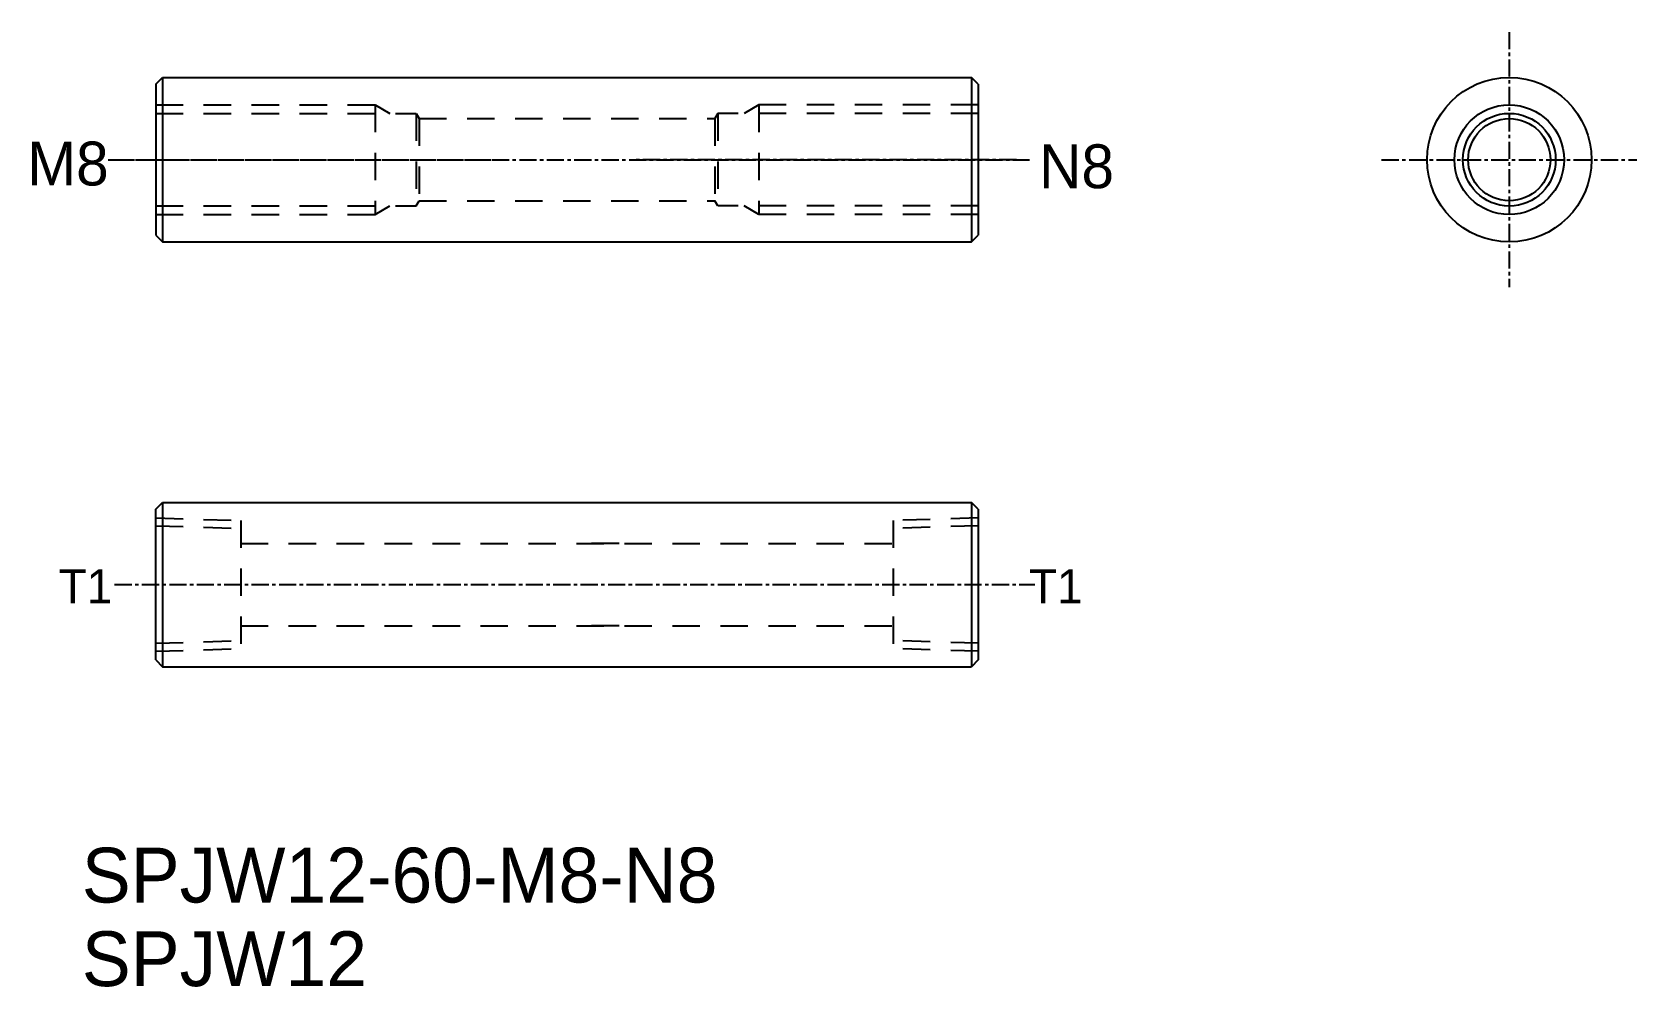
# Model space of a CAD drawing. Extents: x 305 to 422, y 106 to 176.
import ezdxf

# ---------------------------------------------------------------- set-up
doc = ezdxf.new("R2010")
doc.units = 0
doc.linetypes.add('CENTER', pattern=[2, 1.25, -0.25, 0.25, -0.25])
doc.linetypes.add('DASHED', pattern=[3.5, 2, -1.5])
doc.layers.get('0').update_dxf_attribs({"linetype": 'CONTINUOUS'})
doc.layers.add('CENTER', color=1, linetype='CENTER')

msp = doc.modelspace()

# ---------------------------------------------------------------- linework, layer by layer
at = {"color": 7, "linetype": 'CONTINUOUS'}
for p, q in [((313.83, 172.04), (314.33, 172.54)), ((314.33, 172.54), (373.33, 172.54)), ((314.33, 172.54), (314.33, 160.54)), ((373.33, 172.54), (373.33, 160.54)), ((373.83, 172.04), (373.33, 172.54)), ((313.83, 172.04), (313.83, 161.04)), ((373.83, 172.04), (373.83, 161.04)), ((313.83, 161.04), (314.33, 160.54)), ((314.33, 160.54), (373.33, 160.54)), ((373.33, 160.54), (373.83, 161.04)), ((313.83, 141.04), (314.33, 141.54)), ((313.83, 130.04), (313.83, 141.04)), ((314.33, 141.54), (373.33, 141.54)), ((314.33, 141.54), (314.33, 129.54)), ((373.33, 141.54), (373.33, 129.54)), ((373.83, 141.04), (373.33, 141.54)), ((373.83, 141.04), (373.83, 130.04)), ((313.83, 130.04), (314.33, 129.54)), ((373.83, 130.04), (373.33, 129.54)), ((314.33, 129.54), (373.33, 129.54))]:
    msp.add_line(p, q, dxfattribs=at)
for p, q in [((324.08, 172.54), (324.08, 172.54)), ((333.83, 172.54), (333.83, 172.54)), ((313.83, 170.54), (313.83, 162.54)), ((373.83, 170.54), (373.83, 162.54)), ((373.83, 170.54), (373.83, 162.54))]:
    msp.add_line(p, q)
at = {"color": 3, "linetype": 'DASHED'}
for p, q in [((313.83, 170.54), (329.83, 170.54)), ((313.83, 169.92), (332.83, 169.92)), ((329.83, 170.54), (329.83, 162.54)), ((329.83, 170.54), (330.91, 169.92)), ((332.83, 169.92), (332.83, 163.17)), ((332.83, 169.92), (333.05, 169.54)), ((354.83, 169.92), (354.61, 169.54)), ((373.83, 169.92), (354.83, 169.92)), ((354.83, 169.92), (354.83, 163.17)), ((357.83, 170.54), (356.75, 169.92)), ((373.83, 170.54), (357.83, 170.54)), ((357.83, 170.54), (357.83, 162.54)), ((333.05, 169.54), (354.61, 169.54)), ((333.05, 169.54), (333.05, 163.54)), ((354.61, 169.54), (354.61, 163.54)), ((313.83, 163.17), (332.83, 163.17)), ((329.83, 162.54), (330.91, 163.17)), ((332.83, 163.17), (333.05, 163.54)), ((333.05, 163.54), (354.61, 163.54)), ((354.83, 163.17), (354.61, 163.54)), ((373.83, 163.17), (354.83, 163.17)), ((357.83, 162.54), (356.75, 163.17)), ((313.83, 162.54), (329.83, 162.54)), ((373.83, 162.54), (357.83, 162.54)), ((313.83, 140.41), (320.03, 140.21)), ((313.83, 139.83), (320.03, 139.63)), ((320.03, 140.21), (320.03, 130.87)), ((373.83, 140.41), (367.63, 140.21)), ((367.63, 140.21), (367.63, 130.87)), ((373.83, 139.83), (367.63, 139.63)), ((320.03, 138.54), (367.63, 138.54)), ((347.63, 138.54), (345.13, 138.54)), ((320.03, 132.54), (367.63, 132.54)), ((347.63, 132.54), (345.13, 132.54)), ((313.83, 131.26), (320.03, 131.45)), ((373.83, 131.26), (367.63, 131.45)), ((313.83, 130.68), (320.03, 130.87)), ((373.83, 130.68), (367.63, 130.87))]:
    msp.add_line(p, q, dxfattribs=at)
at = {"color": 7, "linetype": 'CONTINUOUS'}
for radius in [6, 3]:
    msp.add_circle((412.57, 166.54), radius, dxfattribs=at)
at = {"color": 3}
for radius in [4, 3.38]:
    msp.add_circle((412.57, 166.54), radius, dxfattribs=at)
at = {"layer": 'CENTER', "color": 1, "linetype": 'CENTER'}
for p, q in [((412.57, 175.85), (412.57, 157.24)), ((310.36, 166.54), (377.57, 166.54)), ((403.26, 166.54), (421.88, 166.54)), ((310.83, 135.54), (377.97, 135.54))]:
    msp.add_line(p, q, dxfattribs=at)
at = {"layer": 'CENTER', "linetype": 'CENTER'}
for p, q in [((311.04, 166.54), (338.94, 166.54)), ((376.62, 166.54), (348.72, 166.54))]:
    msp.add_line(p, q, dxfattribs=at)

# ---------------------------------------------------------------- texts
at = {"color": 7, "linetype": 'CONTINUOUS'}
for s, height, p in [('M8', 3.2, (304.46, 164.66)), ('N8', 3.2, (378.27, 164.46)), ('T1', 2.5, (306.76, 134.16)), ('T1', 2.5, (377.54, 134.16)), ('SPJW12-60-M8-N8', 4, (308.44, 112.34)), ('SPJW12', 4, (308.44, 106.24))]:
    msp.add_text(s, height=height, dxfattribs=at).set_placement(p)

doc.saveas('drawing.dxf')
